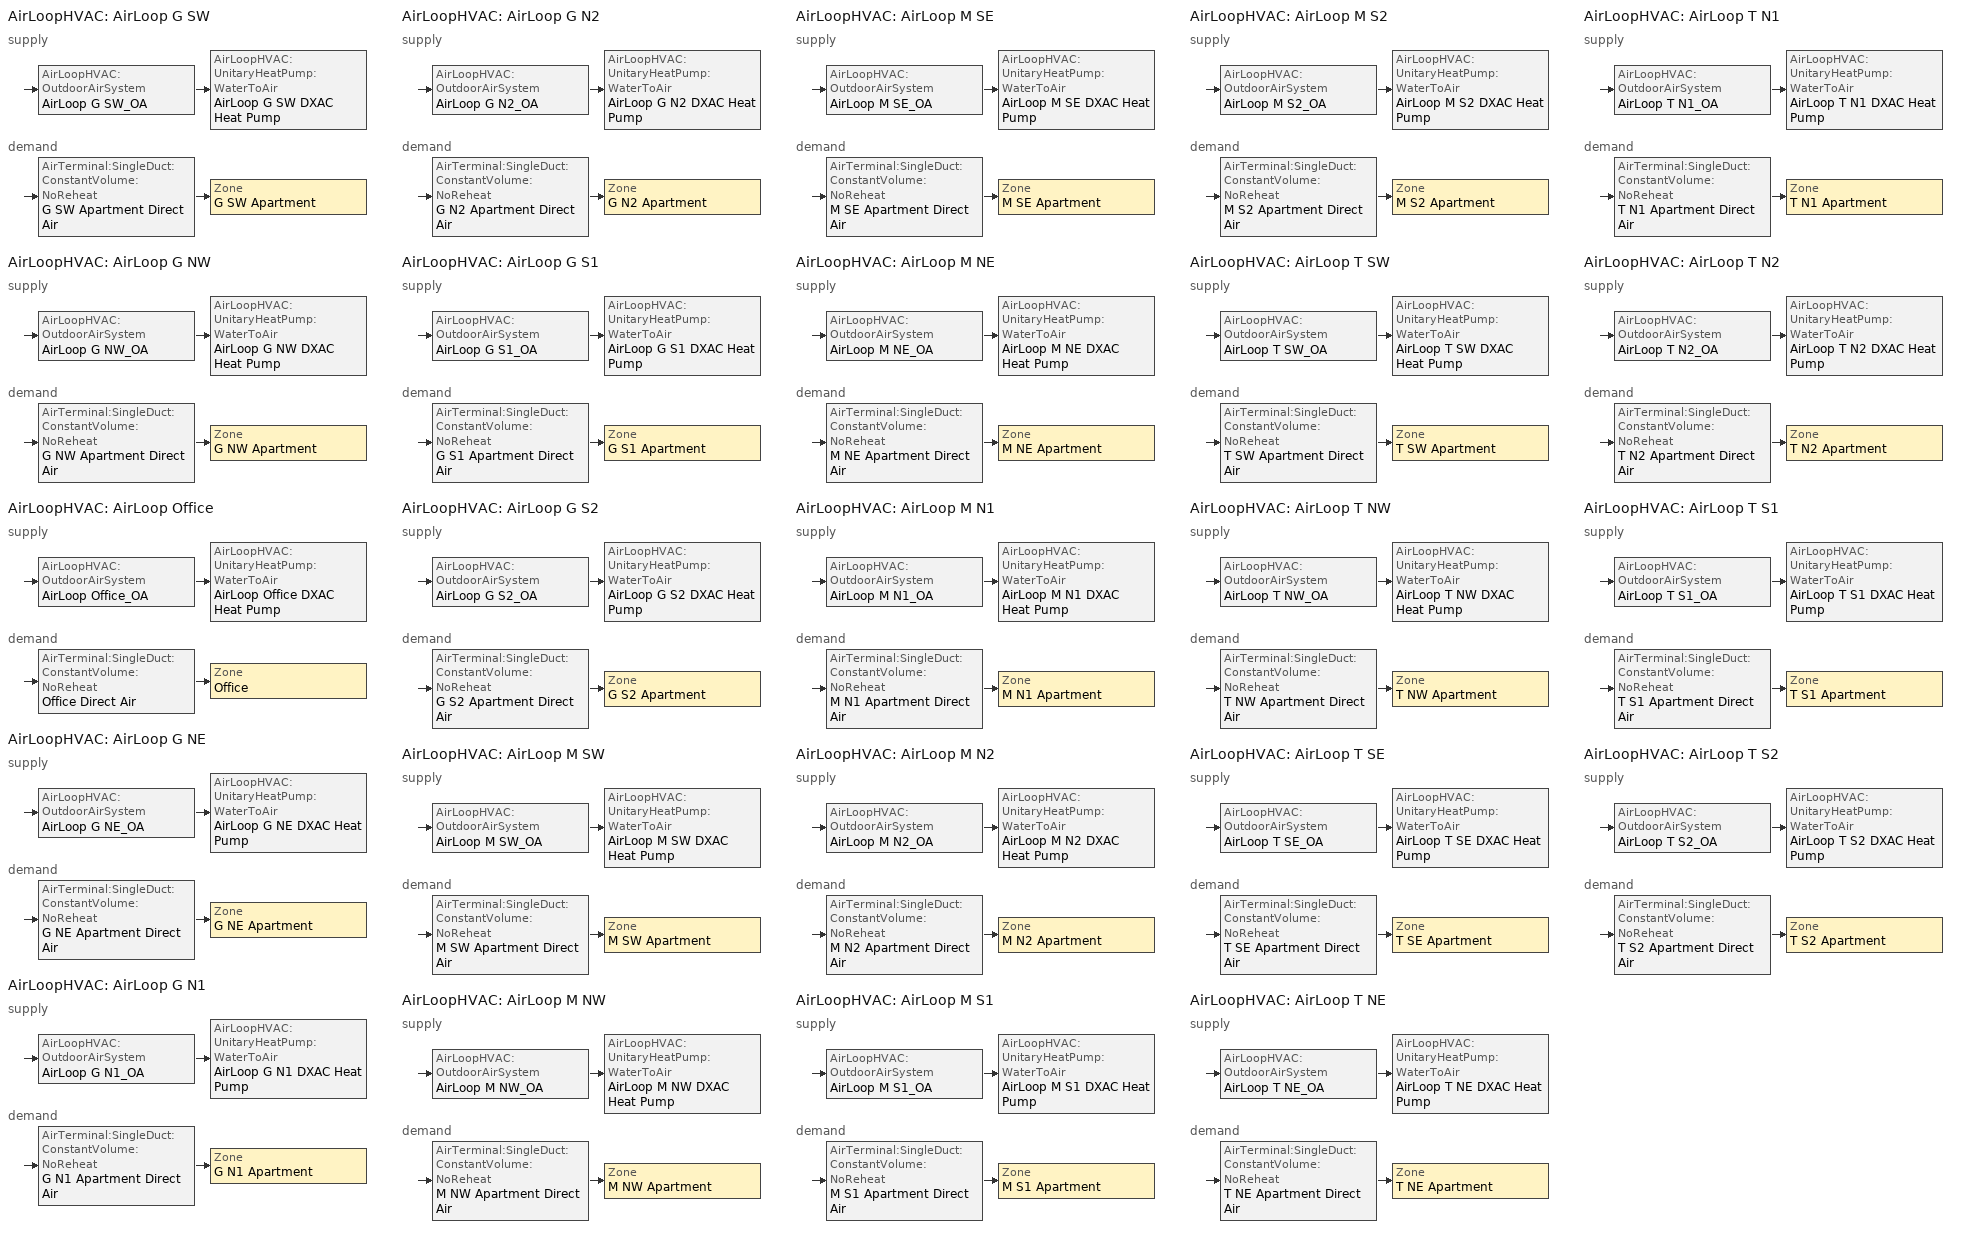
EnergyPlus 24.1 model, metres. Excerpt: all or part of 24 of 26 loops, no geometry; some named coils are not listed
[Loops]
AirLoopHVAC 'AirLoop G SW'
 supply: AirLoopHVAC:OutdoorAirSystem 'AirLoop G SW_OA' > AirLoopHVAC:UnitaryHeatPump:WaterToAir 'AirLoop G SW DXAC Heat Pump'
 demand: AirTerminal:SingleDuct:ConstantVolume:NoReheat 'G SW Apartment Direct Air' > Zone 'G SW Apartment'
AirLoopHVAC 'AirLoop G NW'
 supply: AirLoopHVAC:OutdoorAirSystem 'AirLoop G NW_OA' > AirLoopHVAC:UnitaryHeatPump:WaterToAir 'AirLoop G NW DXAC Heat Pump'
 demand: AirTerminal:SingleDuct:ConstantVolume:NoReheat 'G NW Apartment Direct Air' > Zone 'G NW Apartment'
AirLoopHVAC 'AirLoop Office'
 supply: AirLoopHVAC:OutdoorAirSystem 'AirLoop Office_OA' > AirLoopHVAC:UnitaryHeatPump:WaterToAir 'AirLoop Office DXAC Heat Pump'
 demand: AirTerminal:SingleDuct:ConstantVolume:NoReheat 'Office Direct Air' > Zone 'Office'
AirLoopHVAC 'AirLoop G NE'
 supply: AirLoopHVAC:OutdoorAirSystem 'AirLoop G NE_OA' > AirLoopHVAC:UnitaryHeatPump:WaterToAir 'AirLoop G NE DXAC Heat Pump'
 demand: AirTerminal:SingleDuct:ConstantVolume:NoReheat 'G NE Apartment Direct Air' > Zone 'G NE Apartment'
AirLoopHVAC 'AirLoop G N1'
 supply: AirLoopHVAC:OutdoorAirSystem 'AirLoop G N1_OA' > AirLoopHVAC:UnitaryHeatPump:WaterToAir 'AirLoop G N1 DXAC Heat Pump'
 demand: AirTerminal:SingleDuct:ConstantVolume:NoReheat 'G N1 Apartment Direct Air' > Zone 'G N1 Apartment'
AirLoopHVAC 'AirLoop G N2'
 supply: AirLoopHVAC:OutdoorAirSystem 'AirLoop G N2_OA' > AirLoopHVAC:UnitaryHeatPump:WaterToAir 'AirLoop G N2 DXAC Heat Pump'
 demand: AirTerminal:SingleDuct:ConstantVolume:NoReheat 'G N2 Apartment Direct Air' > Zone 'G N2 Apartment'
AirLoopHVAC 'AirLoop G S1'
 supply: AirLoopHVAC:OutdoorAirSystem 'AirLoop G S1_OA' > AirLoopHVAC:UnitaryHeatPump:WaterToAir 'AirLoop G S1 DXAC Heat Pump'
 demand: AirTerminal:SingleDuct:ConstantVolume:NoReheat 'G S1 Apartment Direct Air' > Zone 'G S1 Apartment'
AirLoopHVAC 'AirLoop G S2'
 supply: AirLoopHVAC:OutdoorAirSystem 'AirLoop G S2_OA' > AirLoopHVAC:UnitaryHeatPump:WaterToAir 'AirLoop G S2 DXAC Heat Pump'
 demand: AirTerminal:SingleDuct:ConstantVolume:NoReheat 'G S2 Apartment Direct Air' > Zone 'G S2 Apartment'
AirLoopHVAC 'AirLoop M SW'
 supply: AirLoopHVAC:OutdoorAirSystem 'AirLoop M SW_OA' > AirLoopHVAC:UnitaryHeatPump:WaterToAir 'AirLoop M SW DXAC Heat Pump'
 demand: AirTerminal:SingleDuct:ConstantVolume:NoReheat 'M SW Apartment Direct Air' > Zone 'M SW Apartment'
AirLoopHVAC 'AirLoop M NW'
 supply: AirLoopHVAC:OutdoorAirSystem 'AirLoop M NW_OA' > AirLoopHVAC:UnitaryHeatPump:WaterToAir 'AirLoop M NW DXAC Heat Pump'
 demand: AirTerminal:SingleDuct:ConstantVolume:NoReheat 'M NW Apartment Direct Air' > Zone 'M NW Apartment'
AirLoopHVAC 'AirLoop M SE'
 supply: AirLoopHVAC:OutdoorAirSystem 'AirLoop M SE_OA' > AirLoopHVAC:UnitaryHeatPump:WaterToAir 'AirLoop M SE DXAC Heat Pump'
 demand: AirTerminal:SingleDuct:ConstantVolume:NoReheat 'M SE Apartment Direct Air' > Zone 'M SE Apartment'
AirLoopHVAC 'AirLoop M NE'
 supply: AirLoopHVAC:OutdoorAirSystem 'AirLoop M NE_OA' > AirLoopHVAC:UnitaryHeatPump:WaterToAir 'AirLoop M NE DXAC Heat Pump'
 demand: AirTerminal:SingleDuct:ConstantVolume:NoReheat 'M NE Apartment Direct Air' > Zone 'M NE Apartment'
AirLoopHVAC 'AirLoop M N1'
 supply: AirLoopHVAC:OutdoorAirSystem 'AirLoop M N1_OA' > AirLoopHVAC:UnitaryHeatPump:WaterToAir 'AirLoop M N1 DXAC Heat Pump'
 demand: AirTerminal:SingleDuct:ConstantVolume:NoReheat 'M N1 Apartment Direct Air' > Zone 'M N1 Apartment'
AirLoopHVAC 'AirLoop M N2'
 supply: AirLoopHVAC:OutdoorAirSystem 'AirLoop M N2_OA' > AirLoopHVAC:UnitaryHeatPump:WaterToAir 'AirLoop M N2 DXAC Heat Pump'
 demand: AirTerminal:SingleDuct:ConstantVolume:NoReheat 'M N2 Apartment Direct Air' > Zone 'M N2 Apartment'
AirLoopHVAC 'AirLoop M S1'
 supply: AirLoopHVAC:OutdoorAirSystem 'AirLoop M S1_OA' > AirLoopHVAC:UnitaryHeatPump:WaterToAir 'AirLoop M S1 DXAC Heat Pump'
 demand: AirTerminal:SingleDuct:ConstantVolume:NoReheat 'M S1 Apartment Direct Air' > Zone 'M S1 Apartment'
AirLoopHVAC 'AirLoop M S2'
 supply: AirLoopHVAC:OutdoorAirSystem 'AirLoop M S2_OA' > AirLoopHVAC:UnitaryHeatPump:WaterToAir 'AirLoop M S2 DXAC Heat Pump'
 demand: AirTerminal:SingleDuct:ConstantVolume:NoReheat 'M S2 Apartment Direct Air' > Zone 'M S2 Apartment'
AirLoopHVAC 'AirLoop T SW'
 supply: AirLoopHVAC:OutdoorAirSystem 'AirLoop T SW_OA' > AirLoopHVAC:UnitaryHeatPump:WaterToAir 'AirLoop T SW DXAC Heat Pump'
 demand: AirTerminal:SingleDuct:ConstantVolume:NoReheat 'T SW Apartment Direct Air' > Zone 'T SW Apartment'
AirLoopHVAC 'AirLoop T NW'
 supply: AirLoopHVAC:OutdoorAirSystem 'AirLoop T NW_OA' > AirLoopHVAC:UnitaryHeatPump:WaterToAir 'AirLoop T NW DXAC Heat Pump'
 demand: AirTerminal:SingleDuct:ConstantVolume:NoReheat 'T NW Apartment Direct Air' > Zone 'T NW Apartment'
AirLoopHVAC 'AirLoop T SE'
 supply: AirLoopHVAC:OutdoorAirSystem 'AirLoop T SE_OA' > AirLoopHVAC:UnitaryHeatPump:WaterToAir 'AirLoop T SE DXAC Heat Pump'
 demand: AirTerminal:SingleDuct:ConstantVolume:NoReheat 'T SE Apartment Direct Air' > Zone 'T SE Apartment'
AirLoopHVAC 'AirLoop T NE'
 supply: AirLoopHVAC:OutdoorAirSystem 'AirLoop T NE_OA' > AirLoopHVAC:UnitaryHeatPump:WaterToAir 'AirLoop T NE DXAC Heat Pump'
 demand: AirTerminal:SingleDuct:ConstantVolume:NoReheat 'T NE Apartment Direct Air' > Zone 'T NE Apartment'
AirLoopHVAC 'AirLoop T N1'
 supply: AirLoopHVAC:OutdoorAirSystem 'AirLoop T N1_OA' > AirLoopHVAC:UnitaryHeatPump:WaterToAir 'AirLoop T N1 DXAC Heat Pump'
 demand: AirTerminal:SingleDuct:ConstantVolume:NoReheat 'T N1 Apartment Direct Air' > Zone 'T N1 Apartment'
AirLoopHVAC 'AirLoop T N2'
 supply: AirLoopHVAC:OutdoorAirSystem 'AirLoop T N2_OA' > AirLoopHVAC:UnitaryHeatPump:WaterToAir 'AirLoop T N2 DXAC Heat Pump'
 demand: AirTerminal:SingleDuct:ConstantVolume:NoReheat 'T N2 Apartment Direct Air' > Zone 'T N2 Apartment'
AirLoopHVAC 'AirLoop T S1'
 supply: AirLoopHVAC:OutdoorAirSystem 'AirLoop T S1_OA' > AirLoopHVAC:UnitaryHeatPump:WaterToAir 'AirLoop T S1 DXAC Heat Pump'
 demand: AirTerminal:SingleDuct:ConstantVolume:NoReheat 'T S1 Apartment Direct Air' > Zone 'T S1 Apartment'
AirLoopHVAC 'AirLoop T S2'
 supply: AirLoopHVAC:OutdoorAirSystem 'AirLoop T S2_OA' > AirLoopHVAC:UnitaryHeatPump:WaterToAir 'AirLoop T S2 DXAC Heat Pump'
 demand: AirTerminal:SingleDuct:ConstantVolume:NoReheat 'T S2 Apartment Direct Air' > Zone 'T S2 Apartment'
[EnergyManagementSystem:Sensor] Output:Variable or Output:Meter=Zone Ventilation Standard Density Volume Flow Rate
Name | Output:Variable or Output:Meter Index Key
S_Sliding_Door_Ventilation_Sensor | M S1 APARTMENT
N_Sliding_Door_Ventilation_Sensor | M N1 APARTMENT
[EnergyManagementSystem:Program]
SetBoilerPar: SET CapRated =  456615.81; SET EtRated =  0.9; SET CapRated = (CapRated *3.412)/1000; SET SkinLossRate = 0.02; SET BoilerType = 1; IF BoilerType  == 1; IF CapRated >10000; SET PLRx = 0.2; ELSEIF CapRated >5000; SET PLRx = 0.25; ELSEIF CapRated >1000; SET PLRx = 0.33; ELSE; SET BoilerType = 2; SET PLRx = 0.2; ENDIF; ELSE; SET PLRx = 0.2; ENDIF; IF BoilerType == 1; SET CurveX = 0.975 + 0.305 * PLRx - 0.527 * (PLRx^2) + 0.249 * (PLRx^3); ELSEIF BoilerType == 2; SET CurveX = 0.907 + 0.320 * PLRx - 0.420 * (PLRx^2) + 0.193 * (PLRx^3); ELSE; SET CurveX = 0.492 + 1.41 * PLRx - 1.529 * (PLRx^2) + 0.628 * (PLRx^3); ENDIF; SET LoadX = CapRated * PLRx; SET Etx = CurveX * EtRated; SET InputEx = LoadX/Etx; SET SkinEx = CapRated * SkinLossRate; SET Ecx = (LoadX + SkinEx)/InputEx
SetBoilerCurve: IF BoilerPLR >= PLRx; IF BoilerType == 1; SET BoilerCurve = 0.975 + 0.305*BoilerPLR - 0.527*(BoilerPLR^2) + 0.249*(BoilerPLR^3); ELSEIF BoilerType == 2; SET BoilerCurve = 0.907 + 0.320*BoilerPLR - 0.420*(BoilerPLR^2) + 0.193*(BoilerPLR^3); ELSE; SET BoilerCurve = 0.492 + 1.41*BoilerPLR - 1.529*(BoilerPLR^2) + 0.628*(BoilerPLR^3); ENDIF; ELSE; IF BoilerPLR == 0; SET BoilerCurve = NULL; ELSE; IF BoilerPLR <0.05; SET BoilerCurve = (0.05/(0.05 + SkinLossRate)) * (Ecx/EtRated); ELSE; SET BoilerCurve = (BoilerPLR/(BoilerPLR + SkinLossRate)) * (Ecx/EtRated); ENDIF; ENDIF; ENDIF
[EnergyManagementSystem:ProgramCallingManager]
Transformer_Load_Prog_Manager: AfterPredictorAfterHVACManagers; Transformer_Load_Prog
Door_Switch_Enabled_Thermostat_Reset: BeginTimestepBeforePredictor; Door_Switch_Enabled_Thermostat_Reset_Program_N_LivingUnit; Door_Switch_Enabled_Thermostat_Reset_Program_S_LivingUnit
init_timesteps_after_doorshut_south_Program Manager: BeginNewEnvironment; init_timesteps_after_doorshut
OA_BASED_OPTIMUM_START_EMS_Program Manager: BeginTimestepBeforePredictor; OA_BASED_OPTIMUM_START_EMS_Program
BoilerParManager: BeginNewEnvironment; SetBoilerPar
BoilerCurveManager: InsideHVACSystemIterationLoop; SetBoilerCurve
[EnergyManagementSystem:OutputVariable] Update Frequency=ZoneTimeStep
Name | EMS Variable | Type of Data in Variable | Units
Wired_LTG | Wired_LTG | Summed | J
timesteps_after_doorshut_south | timesteps_after_doorshut_south | Averaged
timesteps_after_doorshut_north | timesteps_after_doorshut_north | Averaged
[ElectricLoadCenter:Transformer]
Transformer 1: Availability Schedule=Always_On; Transformer Usage=PowerInFromGrid; Rated Capacity {VA}=75000; Phase=3; Conductor Material=Aluminum; Full Load Temperature Rise {C}=150; Fraction of Eddy Current Losses=0.1; Performance Input Method=NominalEfficiency; Nameplate Efficiency=0.986; Per Unit Load for Nameplate Efficiency=0.35; Reference Temperature for Nameplate Efficiency {C}=75; Consider Transformer Loss for Utility Cost=Yes; Meter 1=Wired_LTG_Electricity; Meter 2=Wired_INT_EQUIP
[ThermostatSetpoint:SingleHeating]
Name | Setpoint Temperature Schedule
AptHeatingSetPoint | HTGSETP_APT_SCH
OffHeatingSetPoint | HTGSETP_DESIGN_OFF_SCH
[ThermostatSetpoint:SingleCooling]
Name | Setpoint Temperature Schedule
AptCoolingSetPoint | CLGSETP_APT_SCH
OffCoolingSetPoint | CLGSETP_DESIGN_OFF_SCH
[ThermostatSetpoint:DualSetpoint]
Name | Heating Setpoint Temperature Schedule | Cooling Setpoint Temperature Schedule
S Apartment Dual SP Control | S HTGSETP_APT_SCH | S CLGSETP_APT_SCH
N Apartment Dual SP Control | N HTGSETP_APT_SCH | N CLGSETP_APT_SCH
Office Dual SP Control | HTGSETP_OFF_SCH_Yes_Optimum | CLGSETP_OFF_SCH_Yes_Optimum
[DesignSpecification:ZoneAirDistribution]
CM DSZAD Building: Zone Air Distribution Effectiveness in Cooling Mode=1; Zone Air Distribution Effectiveness in Heating Mode=1
[Sizing:Zone] Zone Cooling Design Supply Air Temperature Input Method=SupplyAirTemperature; Zone Cooling Design Supply Air Temperature {C}=14; Zone Heating Design Supply Air Temperature Input Method=SupplyAirTemperature; Zone Heating Design Supply Air Temperature {C}=40; Zone Cooling Design Supply Air Humidity Ratio {kgWater/kgDryAir}=0.008; Zone Heating Design Supply Air Humidity Ratio {kgWater/kgDryAir}=0.008; Cooling Design Air Flow Method=DesignDay; Cooling Design Air Flow Rate {m3/s}=0; Cooling Minimum Air Flow Fraction=0; Heating Design Air Flow Method=DesignDay; Heating Design Air Flow Rate {m3/s}=0; Zone Load Sizing Method=Sensible Load Only No Latent Load; Zone Latent Cooling Design Supply Air Humidity Ratio Input Method=HumidityRatioDifference; Zone Cooling Design Supply Air Humidity Ratio Difference {kgWater/kgDryAir}=0.005; Zone Latent Heating Design Supply Air Humidity Ratio Input Method=HumidityRatioDifference; Zone Humidification Design Supply Air Humidity Ratio Difference {kgWater/kgDryAir}=0.005
Name | Design Specification Outdoor Air Object
G SW Apartment | SZ DSOA G SW Apartment
G NW Apartment | SZ DSOA G NW Apartment
Office | SZ DSOA Office
G NE Apartment | SZ DSOA G NE Apartment
G N1 Apartment | SZ DSOA G N1 Apartment
G N2 Apartment | SZ DSOA G N2 Apartment
G S1 Apartment | SZ DSOA G S1 Apartment
G S2 Apartment | SZ DSOA G S2 Apartment
M SW Apartment | SZ DSOA M SW Apartment
M NW Apartment | SZ DSOA M NW Apartment
M SE Apartment | SZ DSOA M SE Apartment
M NE Apartment | SZ DSOA M NE Apartment
M N1 Apartment | SZ DSOA M N1 Apartment
M N2 Apartment | SZ DSOA M N2 Apartment
M S1 Apartment | SZ DSOA M S1 Apartment
M S2 Apartment | SZ DSOA M S2 Apartment
T SW Apartment | SZ DSOA T SW Apartment
T NW Apartment | SZ DSOA T NW Apartment
T SE Apartment | SZ DSOA T SE Apartment
T NE Apartment | SZ DSOA T NE Apartment
T N1 Apartment | SZ DSOA T N1 Apartment
T N2 Apartment | SZ DSOA T N2 Apartment
T S1 Apartment | SZ DSOA T S1 Apartment
T S2 Apartment | SZ DSOA T S2 Apartment
[DesignSpecification:OutdoorAir] Outdoor Air Method=Flow/Area
Name | Outdoor Air Flow per Zone Floor Area {m3/s-m2}
SZ DSOA G SW Apartment; SZ DSOA G NW Apartment; SZ DSOA G NE Apartment; SZ DSOA G N1 Apartment; SZ DSOA G N2 Apartment; SZ DSOA G S1 Apartment; SZ DSOA G S2 Apartment; SZ DSOA M SW Apartment; SZ DSOA M NW Apartment; SZ DSOA M SE Apartment; SZ DSOA M NE Apartment; SZ DSOA M N1 Apartment; SZ DSOA M N2 Apartment; SZ DSOA M S1 Apartment; SZ DSOA M S2 Apartment; SZ DSOA T SW Apartment; SZ DSOA T NW Apartment; SZ DSOA T SE Apartment; SZ DSOA T NE Apartment; SZ DSOA T N1 Apartment; SZ DSOA T N2 Apartment; SZ DSOA T S1 Apartment; SZ DSOA T S2 Apartment | 0.000294105
SZ DSOA Office | 0.0004318
[ZoneControl:Thermostat] Control Type Schedule=ZONE CONTROL TYPE SCHED
Name | Zone or ZoneList | Control 1 | Control 2 | Control 3
G SW Apartment Thermostat | G SW Apartment | AptCoolingSetPoint | AptHeatingSetPoint | S Apartment Dual SP Control
G NW Apartment Thermostat | G NW Apartment | AptCoolingSetPoint | AptHeatingSetPoint | N Apartment Dual SP Control
Office Thermostat | Office | OffCoolingSetPoint | OffHeatingSetPoint | Office Dual SP Control
G NE Apartment Thermostat | G NE Apartment | AptCoolingSetPoint | AptHeatingSetPoint | N Apartment Dual SP Control
G N1 Apartment Thermostat | G N1 Apartment | AptCoolingSetPoint | AptHeatingSetPoint | N Apartment Dual SP Control
G N2 Apartment Thermostat | G N2 Apartment | AptCoolingSetPoint | AptHeatingSetPoint | N Apartment Dual SP Control
G S1 Apartment Thermostat | G S1 Apartment | AptCoolingSetPoint | AptHeatingSetPoint | S Apartment Dual SP Control
G S2 Apartment Thermostat | G S2 Apartment | AptCoolingSetPoint | AptHeatingSetPoint | S Apartment Dual SP Control
M SW Apartment Thermostat | M SW Apartment | AptCoolingSetPoint | AptHeatingSetPoint | S Apartment Dual SP Control
M NW Apartment Thermostat | M NW Apartment | AptCoolingSetPoint | AptHeatingSetPoint | N Apartment Dual SP Control
M SE Apartment Thermostat | M SE Apartment | AptCoolingSetPoint | AptHeatingSetPoint | S Apartment Dual SP Control
M NE Apartment Thermostat | M NE Apartment | AptCoolingSetPoint | AptHeatingSetPoint | N Apartment Dual SP Control
M N1 Apartment Thermostat | M N1 Apartment | AptCoolingSetPoint | AptHeatingSetPoint | N Apartment Dual SP Control
M N2 Apartment Thermostat | M N2 Apartment | AptCoolingSetPoint | AptHeatingSetPoint | N Apartment Dual SP Control
M S1 Apartment Thermostat | M S1 Apartment | AptCoolingSetPoint | AptHeatingSetPoint | S Apartment Dual SP Control
M S2 Apartment Thermostat | M S2 Apartment | AptCoolingSetPoint | AptHeatingSetPoint | S Apartment Dual SP Control
T SW Apartment Thermostat | T SW Apartment | AptCoolingSetPoint | AptHeatingSetPoint | S Apartment Dual SP Control
T NW Apartment Thermostat | T NW Apartment | AptCoolingSetPoint | AptHeatingSetPoint | N Apartment Dual SP Control
T SE Apartment Thermostat | T SE Apartment | AptCoolingSetPoint | AptHeatingSetPoint | S Apartment Dual SP Control
T NE Apartment Thermostat | T NE Apartment | AptCoolingSetPoint | AptHeatingSetPoint | N Apartment Dual SP Control
T N1 Apartment Thermostat | T N1 Apartment | AptCoolingSetPoint | AptHeatingSetPoint | N Apartment Dual SP Control
T N2 Apartment Thermostat | T N2 Apartment | AptCoolingSetPoint | AptHeatingSetPoint | N Apartment Dual SP Control
T S1 Apartment Thermostat | T S1 Apartment | AptCoolingSetPoint | AptHeatingSetPoint | S Apartment Dual SP Control
T S2 Apartment Thermostat | T S2 Apartment | AptCoolingSetPoint | AptHeatingSetPoint | S Apartment Dual SP Control
[Sizing:System] Type of Load to Size On=Sensible; Design Outdoor Air Flow Rate {m3/s}=AUTOSIZE; Central Heating Maximum System Air Flow Ratio=1; Preheat Design Temperature {C}=7; Preheat Design Humidity Ratio {kgWater/kgDryAir}=0.008; Precool Design Temperature {C}=14; Precool Design Humidity Ratio {kgWater/kgDryAir}=0.008; Central Cooling Design Supply Air Temperature {C}=14; Central Heating Design Supply Air Temperature {C}=40; Type of Zone Sum to Use=NonCoincident; 100% Outdoor Air in Cooling=No; 100% Outdoor Air in Heating=No; Central Cooling Design Supply Air Humidity Ratio {kgWater/kgDryAir}=0.008; Central Heating Design Supply Air Humidity Ratio {kgWater/kgDryAir}=0.008; Cooling Supply Air Flow Rate Method=DesignDay; Cooling Supply Air Flow Rate {m3/s}=0; Heating Supply Air Flow Rate Method=DesignDay; Heating Supply Air Flow Rate {m3/s}=0; System Outdoor Air Method=ZoneSum; Zone Maximum Outdoor Air Fraction=1; Cooling Design Capacity Method=CoolingDesignCapacity; Cooling Design Capacity {W}=autosize; Heating Design Capacity Method=HeatingDesignCapacity; Heating Design Capacity {W}=autosize; Central Cooling Capacity Control Method=OnOff
AirLoop G SW; AirLoop G NW; AirLoop Office; AirLoop G NE; AirLoop G N1; AirLoop G N2; AirLoop G S1; AirLoop G S2; AirLoop M SW; AirLoop M NW; AirLoop M SE; AirLoop M NE; AirLoop M N1; AirLoop M N2; AirLoop M S1; AirLoop M S2; AirLoop T SW; AirLoop T NW; AirLoop T SE; AirLoop T NE; AirLoop T N1; AirLoop T N2; AirLoop T S1; AirLoop T S2
[AirTerminal:SingleDuct:ConstantVolume:NoReheat] Availability Schedule=All On; Maximum Air Flow Rate {m3/s}=AUTOSIZE
G SW Apartment Direct Air; G NW Apartment Direct Air; Office Direct Air; G NE Apartment Direct Air; G N1 Apartment Direct Air; G N2 Apartment Direct Air; G S1 Apartment Direct Air; G S2 Apartment Direct Air; M SW Apartment Direct Air; M NW Apartment Direct Air; M SE Apartment Direct Air; M NE Apartment Direct Air; M N1 Apartment Direct Air; M N2 Apartment Direct Air; M S1 Apartment Direct Air; M S2 Apartment Direct Air; T SW Apartment Direct Air; T NW Apartment Direct Air; T SE Apartment Direct Air; T NE Apartment Direct Air; T N1 Apartment Direct Air; T N2 Apartment Direct Air; T S1 Apartment Direct Air; T S2 Apartment Direct Air
[Zone equipment]
G SW Apartment: G SW Apartment ERV, G SW Apartment Direct Air
G NW Apartment: G NW Apartment ERV, G NW Apartment Direct Air
Office: Office Direct Air
G NE Apartment: G NE Apartment ERV, G NE Apartment Direct Air
G N1 Apartment: G N1 Apartment ERV, G N1 Apartment Direct Air
G N2 Apartment: G N2 Apartment ERV, G N2 Apartment Direct Air
G S1 Apartment: G S1 Apartment ERV, G S1 Apartment Direct Air
G S2 Apartment: G S2 Apartment ERV, G S2 Apartment Direct Air
M SW Apartment: M SW Apartment ERV, M SW Apartment Direct Air
M NW Apartment: M NW Apartment ERV, M NW Apartment Direct Air
M SE Apartment: M SE Apartment ERV, M SE Apartment Direct Air
M NE Apartment: M NE Apartment ERV, M NE Apartment Direct Air
M N1 Apartment: M N1 Apartment ERV, M N1 Apartment Direct Air
M N2 Apartment: M N2 Apartment ERV, M N2 Apartment Direct Air
M S1 Apartment: M S1 Apartment ERV, M S1 Apartment Direct Air
M S2 Apartment: M S2 Apartment ERV, M S2 Apartment Direct Air
T SW Apartment: T SW Apartment ERV, T SW Apartment Direct Air
T NW Apartment: T NW Apartment ERV, T NW Apartment Direct Air
T SE Apartment: T SE Apartment ERV, T SE Apartment Direct Air
T NE Apartment: T NE Apartment ERV, T NE Apartment Direct Air
T N1 Apartment: T N1 Apartment ERV, T N1 Apartment Direct Air
T N2 Apartment: T N2 Apartment ERV, T N2 Apartment Direct Air
T S1 Apartment: T S1 Apartment ERV, T S1 Apartment Direct Air
T S2 Apartment: T S2 Apartment ERV, T S2 Apartment Direct Air
[Fan:OnOff] Availability Schedule=All On; Maximum Flow Rate {m3/s}=autosize; Motor In Airstream Fraction=1
Name | Fan Total Efficiency | Pressure Rise {Pa} | Motor Efficiency
AirLoop G SW Supply Fan; AirLoop G NW Supply Fan; AirLoop Office Supply Fan; AirLoop G NE Supply Fan; AirLoop G N1 Supply Fan; AirLoop G N2 Supply Fan; AirLoop G S1 Supply Fan; AirLoop G S2 Supply Fan; AirLoop M SW Supply Fan; AirLoop M NW Supply Fan; AirLoop M SE Supply Fan; AirLoop M NE Supply Fan; AirLoop M N1 Supply Fan; AirLoop M N2 Supply Fan; AirLoop M S1 Supply Fan; AirLoop M S2 Supply Fan; AirLoop T SW Supply Fan; AirLoop T NW Supply Fan; AirLoop T SE Supply Fan; AirLoop T NE Supply Fan; AirLoop T N1 Supply Fan; AirLoop T N2 Supply Fan; AirLoop T S1 Supply Fan; AirLoop T S2 Supply Fan | 0.55575 | 622.5 | 0.855
G SW Apartment ERV Sup Fan; G SW Apartment ERV Exh Fan; G NW Apartment ERV Sup Fan; G NW Apartment ERV Exh Fan; G NE Apartment ERV Sup Fan; G NE Apartment ERV Exh Fan; G N1 Apartment ERV Sup Fan; G N1 Apartment ERV Exh Fan; G N2 Apartment ERV Sup Fan; G N2 Apartment ERV Exh Fan; G S1 Apartment ERV Sup Fan; G S1 Apartment ERV Exh Fan; G S2 Apartment ERV Sup Fan; G S2 Apartment ERV Exh Fan; M SW Apartment ERV Sup Fan; M SW Apartment ERV Exh Fan; M NW Apartment ERV Sup Fan; M NW Apartment ERV Exh Fan; M SE Apartment ERV Sup Fan; M SE Apartment ERV Exh Fan; M NE Apartment ERV Sup Fan; M NE Apartment ERV Exh Fan; M N1 Apartment ERV Sup Fan; M N1 Apartment ERV Exh Fan; M N2 Apartment ERV Sup Fan; M N2 Apartment ERV Exh Fan; M S1 Apartment ERV Sup Fan; M S1 Apartment ERV Exh Fan; M S2 Apartment ERV Sup Fan; M S2 Apartment ERV Exh Fan; T SW Apartment ERV Sup Fan; T SW Apartment ERV Exh Fan; T NW Apartment ERV Sup Fan; T NW Apartment ERV Exh Fan; T SE Apartment ERV Sup Fan; T SE Apartment ERV Exh Fan; T NE Apartment ERV Sup Fan; T NE Apartment ERV Exh Fan; T N1 Apartment ERV Sup Fan; T N1 Apartment ERV Exh Fan; T N2 Apartment ERV Sup Fan; T N2 Apartment ERV Exh Fan; T S1 Apartment ERV Sup Fan; T S1 Apartment ERV Exh Fan; T S2 Apartment ERV Sup Fan; T S2 Apartment ERV Exh Fan | 0.303158 | 257.2747 | 0.48
[Coil:Heating:Electric] Availability Schedule=All On; Efficiency=1; Nominal Capacity {W}=autosize
AirLoop G SW_SuppHeatCoil; AirLoop G NW_SuppHeatCoil; AirLoop Office_SuppHeatCoil; AirLoop G NE_SuppHeatCoil; AirLoop G N1_SuppHeatCoil; AirLoop G N2_SuppHeatCoil; AirLoop G S1_SuppHeatCoil; AirLoop G S2_SuppHeatCoil; AirLoop M SW_SuppHeatCoil; AirLoop M NW_SuppHeatCoil; AirLoop M SE_SuppHeatCoil; AirLoop M NE_SuppHeatCoil; AirLoop M N1_SuppHeatCoil; AirLoop M N2_SuppHeatCoil; AirLoop M S1_SuppHeatCoil; AirLoop M S2_SuppHeatCoil; AirLoop T SW_SuppHeatCoil; AirLoop T NW_SuppHeatCoil; AirLoop T SE_SuppHeatCoil; AirLoop T NE_SuppHeatCoil; AirLoop T N1_SuppHeatCoil; AirLoop T N2_SuppHeatCoil; AirLoop T S1_SuppHeatCoil; AirLoop T S2_SuppHeatCoil
[AirLoopHVAC:UnitaryHeatPump:WaterToAir] Availability Schedule=All On; Supply Air Flow Rate {m3/s}=autosize; Heating Convergence=0.001; Cooling Convergence=0.001; Maximum Supply Air Temperature from Supplemental Heater {C}=50; Fan Placement=BlowThrough
Name | Controlling Zone or Thermostat Location | Supply Air Fan | Heating Coil | Cooling Coil | Supplemental Heating Coil | Supply Air Fan Operating Mode Schedule
AirLoop G SW DXAC Heat Pump | G SW Apartment | AirLoop G SW Supply Fan | AirLoop G SW Heating Coil | AirLoop G SW Cooling Coil | AirLoop G SW_SuppHeatCoil | All Off
AirLoop G NW DXAC Heat Pump | G NW Apartment | AirLoop G NW Supply Fan | AirLoop G NW Heating Coil | AirLoop G NW Cooling Coil | AirLoop G NW_SuppHeatCoil | All Off
AirLoop Office DXAC Heat Pump | Office | AirLoop Office Supply Fan | AirLoop Office Heating Coil | AirLoop Office Cooling Coil | AirLoop Office_SuppHeatCoil | SupplyFan_w_SB_Sch
AirLoop G NE DXAC Heat Pump | G NE Apartment | AirLoop G NE Supply Fan | AirLoop G NE Heating Coil | AirLoop G NE Cooling Coil | AirLoop G NE_SuppHeatCoil | All Off
AirLoop G N1 DXAC Heat Pump | G N1 Apartment | AirLoop G N1 Supply Fan | AirLoop G N1 Heating Coil | AirLoop G N1 Cooling Coil | AirLoop G N1_SuppHeatCoil | All Off
AirLoop G N2 DXAC Heat Pump | G N2 Apartment | AirLoop G N2 Supply Fan | AirLoop G N2 Heating Coil | AirLoop G N2 Cooling Coil | AirLoop G N2_SuppHeatCoil | All Off
AirLoop G S1 DXAC Heat Pump | G S1 Apartment | AirLoop G S1 Supply Fan | AirLoop G S1 Heating Coil | AirLoop G S1 Cooling Coil | AirLoop G S1_SuppHeatCoil | All Off
AirLoop G S2 DXAC Heat Pump | G S2 Apartment | AirLoop G S2 Supply Fan | AirLoop G S2 Heating Coil | AirLoop G S2 Cooling Coil | AirLoop G S2_SuppHeatCoil | All Off
AirLoop M SW DXAC Heat Pump | M SW Apartment | AirLoop M SW Supply Fan | AirLoop M SW Heating Coil | AirLoop M SW Cooling Coil | AirLoop M SW_SuppHeatCoil | All Off
AirLoop M NW DXAC Heat Pump | M NW Apartment | AirLoop M NW Supply Fan | AirLoop M NW Heating Coil | AirLoop M NW Cooling Coil | AirLoop M NW_SuppHeatCoil | All Off
AirLoop M SE DXAC Heat Pump | M SE Apartment | AirLoop M SE Supply Fan | AirLoop M SE Heating Coil | AirLoop M SE Cooling Coil | AirLoop M SE_SuppHeatCoil | All Off
AirLoop M NE DXAC Heat Pump | M NE Apartment | AirLoop M NE Supply Fan | AirLoop M NE Heating Coil | AirLoop M NE Cooling Coil | AirLoop M NE_SuppHeatCoil | All Off
AirLoop M N1 DXAC Heat Pump | M N1 Apartment | AirLoop M N1 Supply Fan | AirLoop M N1 Heating Coil | AirLoop M N1 Cooling Coil | AirLoop M N1_SuppHeatCoil | All Off
AirLoop M N2 DXAC Heat Pump | M N2 Apartment | AirLoop M N2 Supply Fan | AirLoop M N2 Heating Coil | AirLoop M N2 Cooling Coil | AirLoop M N2_SuppHeatCoil | All Off
AirLoop M S1 DXAC Heat Pump | M S1 Apartment | AirLoop M S1 Supply Fan | AirLoop M S1 Heating Coil | AirLoop M S1 Cooling Coil | AirLoop M S1_SuppHeatCoil | All Off
AirLoop M S2 DXAC Heat Pump | M S2 Apartment | AirLoop M S2 Supply Fan | AirLoop M S2 Heating Coil | AirLoop M S2 Cooling Coil | AirLoop M S2_SuppHeatCoil | All Off
AirLoop T SW DXAC Heat Pump | T SW Apartment | AirLoop T SW Supply Fan | AirLoop T SW Heating Coil | AirLoop T SW Cooling Coil | AirLoop T SW_SuppHeatCoil | All Off
AirLoop T NW DXAC Heat Pump | T NW Apartment | AirLoop T NW Supply Fan | AirLoop T NW Heating Coil | AirLoop T NW Cooling Coil | AirLoop T NW_SuppHeatCoil | All Off
AirLoop T SE DXAC Heat Pump | T SE Apartment | AirLoop T SE Supply Fan | AirLoop T SE Heating Coil | AirLoop T SE Cooling Coil | AirLoop T SE_SuppHeatCoil | All Off
AirLoop T NE DXAC Heat Pump | T NE Apartment | AirLoop T NE Supply Fan | AirLoop T NE Heating Coil | AirLoop T NE Cooling Coil | AirLoop T NE_SuppHeatCoil | All Off
AirLoop T N1 DXAC Heat Pump | T N1 Apartment | AirLoop T N1 Supply Fan | AirLoop T N1 Heating Coil | AirLoop T N1 Cooling Coil | AirLoop T N1_SuppHeatCoil | All Off
AirLoop T N2 DXAC Heat Pump | T N2 Apartment | AirLoop T N2 Supply Fan | AirLoop T N2 Heating Coil | AirLoop T N2 Cooling Coil | AirLoop T N2_SuppHeatCoil | All Off
AirLoop T S1 DXAC Heat Pump | T S1 Apartment | AirLoop T S1 Supply Fan | AirLoop T S1 Heating Coil | AirLoop T S1 Cooling Coil | AirLoop T S1_SuppHeatCoil | All Off
AirLoop T S2 DXAC Heat Pump | T S2 Apartment | AirLoop T S2 Supply Fan | AirLoop T S2 Heating Coil | AirLoop T S2 Cooling Coil | AirLoop T S2_SuppHeatCoil | All Off
[Controller:OutdoorAir] Maximum Outdoor Air Flow Rate {m3/s}=AUTOSIZE; Economizer Control Type=NoEconomizer; Economizer Control Action Type=ModulateFlow; Lockout Type=LockoutWithHeating; Minimum Limit Type=FixedMinimum
Name | Minimum Outdoor Air Flow Rate {m3/s} | Minimum Outdoor Air Schedule | Heat Recovery Bypass Control Type | Mechanical Ventilation Controller
AirLoop G SW_OA_Controller; AirLoop G NW_OA_Controller; AirLoop G NE_OA_Controller; AirLoop G N1_OA_Controller; AirLoop G N2_OA_Controller; AirLoop G S1_OA_Controller; AirLoop G S2_OA_Controller; AirLoop M SW_OA_Controller; AirLoop M NW_OA_Controller; AirLoop M SE_OA_Controller; AirLoop M NE_OA_Controller; AirLoop M N1_OA_Controller; AirLoop M N2_OA_Controller; AirLoop M S1_OA_Controller; AirLoop M S2_OA_Controller; AirLoop T SW_OA_Controller; AirLoop T NW_OA_Controller; AirLoop T SE_OA_Controller; AirLoop T NE_OA_Controller; AirLoop T N1_OA_Controller; AirLoop T N2_OA_Controller; AirLoop T S1_OA_Controller; AirLoop T S2_OA_Controller | AUTOSIZE | All Off | BypassWhenWithinEconomizerLimits
AirLoop Office_OA_Controller | 0 |  |  | Office_DCV
[AirLoopHVAC] Design Supply Air Flow Rate {m3/s}=AUTOSIZE
AirLoop G SW; AirLoop G NW; AirLoop Office; AirLoop G NE; AirLoop G N1; AirLoop G N2; AirLoop G S1; AirLoop G S2; AirLoop M SW; AirLoop M NW; AirLoop M SE; AirLoop M NE; AirLoop M N1; AirLoop M N2; AirLoop M S1; AirLoop M S2; AirLoop T SW; AirLoop T NW; AirLoop T SE; AirLoop T NE; AirLoop T N1; AirLoop T N2; AirLoop T S1; AirLoop T S2
[AvailabilityManager:Scheduled] Schedule=All On
AirLoop G SW Availability Manager; AirLoop G NW Availability Manager; AirLoop Office Availability Manager; AirLoop G NE Availability Manager; AirLoop G N1 Availability Manager; AirLoop G N2 Availability Manager; AirLoop G S1 Availability Manager; AirLoop G S2 Availability Manager; AirLoop M SW Availability Manager; AirLoop M NW Availability Manager; AirLoop M SE Availability Manager; AirLoop M NE Availability Manager; AirLoop M N1 Availability Manager; AirLoop M N2 Availability Manager; AirLoop M S1 Availability Manager; AirLoop M S2 Availability Manager; AirLoop T SW Availability Manager; AirLoop T NW Availability Manager; AirLoop T SE Availability Manager; AirLoop T NE Availability Manager; AirLoop T N1 Availability Manager; AirLoop T N2 Availability Manager; AirLoop T S1 Availability Manager; AirLoop T S2 Availability Manager
[ZoneHVAC:EnergyRecoveryVentilator] Availability Schedule=All On; Supply Air Flow Rate {m3/s}=autosize; Exhaust Air Flow Rate {m3/s}=autosize; Ventilation Rate per Unit Floor Area {m3/s-m2}=0.000294105
Name | Heat Exchanger | Supply Air Fan | Exhaust Air Fan | Controller
G SW Apartment ERV | G SW Apartment OA Heat Exchanger | G SW Apartment ERV Sup Fan | G SW Apartment ERV Exh Fan | G SW Apartment ERV Ctrl
G NW Apartment ERV | G NW Apartment OA Heat Exchanger | G NW Apartment ERV Sup Fan | G NW Apartment ERV Exh Fan | G NW Apartment ERV Ctrl
G NE Apartment ERV | G NE Apartment OA Heat Exchanger | G NE Apartment ERV Sup Fan | G NE Apartment ERV Exh Fan | G NE Apartment ERV Ctrl
G N1 Apartment ERV | G N1 Apartment OA Heat Exchanger | G N1 Apartment ERV Sup Fan | G N1 Apartment ERV Exh Fan | G N1 Apartment ERV Ctrl
G N2 Apartment ERV | G N2 Apartment OA Heat Exchanger | G N2 Apartment ERV Sup Fan | G N2 Apartment ERV Exh Fan | G N2 Apartment ERV Ctrl
G S1 Apartment ERV | G S1 Apartment OA Heat Exchanger | G S1 Apartment ERV Sup Fan | G S1 Apartment ERV Exh Fan | G S1 Apartment ERV Ctrl
G S2 Apartment ERV | G S2 Apartment OA Heat Exchanger | G S2 Apartment ERV Sup Fan | G S2 Apartment ERV Exh Fan | G S2 Apartment ERV Ctrl
M SW Apartment ERV | M SW Apartment OA Heat Exchanger | M SW Apartment ERV Sup Fan | M SW Apartment ERV Exh Fan | M SW Apartment ERV Ctrl
M NW Apartment ERV | M NW Apartment OA Heat Exchanger | M NW Apartment ERV Sup Fan | M NW Apartment ERV Exh Fan | M NW Apartment ERV Ctrl
M SE Apartment ERV | M SE Apartment OA Heat Exchanger | M SE Apartment ERV Sup Fan | M SE Apartment ERV Exh Fan | M SE Apartment ERV Ctrl
M NE Apartment ERV | M NE Apartment OA Heat Exchanger | M NE Apartment ERV Sup Fan | M NE Apartment ERV Exh Fan | M NE Apartment ERV Ctrl
M N1 Apartment ERV | M N1 Apartment OA Heat Exchanger | M N1 Apartment ERV Sup Fan | M N1 Apartment ERV Exh Fan | M N1 Apartment ERV Ctrl
M N2 Apartment ERV | M N2 Apartment OA Heat Exchanger | M N2 Apartment ERV Sup Fan | M N2 Apartment ERV Exh Fan | M N2 Apartment ERV Ctrl
M S1 Apartment ERV | M S1 Apartment OA Heat Exchanger | M S1 Apartment ERV Sup Fan | M S1 Apartment ERV Exh Fan | M S1 Apartment ERV Ctrl
M S2 Apartment ERV | M S2 Apartment OA Heat Exchanger | M S2 Apartment ERV Sup Fan | M S2 Apartment ERV Exh Fan | M S2 Apartment ERV Ctrl
T SW Apartment ERV | T SW Apartment OA Heat Exchanger | T SW Apartment ERV Sup Fan | T SW Apartment ERV Exh Fan | T SW Apartment ERV Ctrl
T NW Apartment ERV | T NW Apartment OA Heat Exchanger | T NW Apartment ERV Sup Fan | T NW Apartment ERV Exh Fan | T NW Apartment ERV Ctrl
T SE Apartment ERV | T SE Apartment OA Heat Exchanger | T SE Apartment ERV Sup Fan | T SE Apartment ERV Exh Fan | T SE Apartment ERV Ctrl
T NE Apartment ERV | T NE Apartment OA Heat Exchanger | T NE Apartment ERV Sup Fan | T NE Apartment ERV Exh Fan | T NE Apartment ERV Ctrl
T N1 Apartment ERV | T N1 Apartment OA Heat Exchanger | T N1 Apartment ERV Sup Fan | T N1 Apartment ERV Exh Fan | T N1 Apartment ERV Ctrl
T N2 Apartment ERV | T N2 Apartment OA Heat Exchanger | T N2 Apartment ERV Sup Fan | T N2 Apartment ERV Exh Fan | T N2 Apartment ERV Ctrl
T S1 Apartment ERV | T S1 Apartment OA Heat Exchanger | T S1 Apartment ERV Sup Fan | T S1 Apartment ERV Exh Fan | T S1 Apartment ERV Ctrl
T S2 Apartment ERV | T S2 Apartment OA Heat Exchanger | T S2 Apartment ERV Sup Fan | T S2 Apartment ERV Exh Fan | T S2 Apartment ERV Ctrl
[ZoneHVAC:EnergyRecoveryVentilator:Controller] Exhaust Air Temperature Limit=NoExhaustAirTemperatureLimit; Exhaust Air Enthalpy Limit=NoExhaustAirEnthalpyLimit; High Humidity Control Flag=No; High Humidity Outdoor Air Flow Ratio=1; Control High Indoor Humidity Based on Outdoor Humidity Ratio=No
G SW Apartment ERV Ctrl; G NW Apartment ERV Ctrl; G NE Apartment ERV Ctrl; G N1 Apartment ERV Ctrl; G N2 Apartment ERV Ctrl; G S1 Apartment ERV Ctrl; G S2 Apartment ERV Ctrl; M SW Apartment ERV Ctrl; M NW Apartment ERV Ctrl; M SE Apartment ERV Ctrl; M NE Apartment ERV Ctrl; M N1 Apartment ERV Ctrl; M N2 Apartment ERV Ctrl; M S1 Apartment ERV Ctrl; M S2 Apartment ERV Ctrl; T SW Apartment ERV Ctrl; T NW Apartment ERV Ctrl; T SE Apartment ERV Ctrl; T NE Apartment ERV Ctrl; T N1 Apartment ERV Ctrl; T N2 Apartment ERV Ctrl; T S1 Apartment ERV Ctrl; T S2 Apartment ERV Ctrl
[HeatExchanger:AirToAir:SensibleAndLatent] Availability Schedule=AllOn_Except_DD; Nominal Supply Air Flow Rate {m3/s}=AUTOSIZE; Sensible Effectiveness at 100% Heating Air Flow=0.6; Latent Effectiveness at 100% Heating Air Flow=0; Sensible Effectiveness at 100% Cooling Air Flow=0.596; Latent Effectiveness at 100% Cooling Air Flow=0; Nominal Electric Power {W}=0; Supply Air Outlet Temperature Control=No; Heat Exchanger Type=Rotary; Frost Control Type=ExhaustOnly; Threshold Temperature {C}=-23.3; Initial Defrost Time Fraction=0.167; Rate of Defrost Time Fraction Increase {1/K}=1.44
Name | Sensible Effectiveness of Heating Air Flow Curve | Sensible Effectiveness of Cooling Air Flow Curve
G SW Apartment OA Heat Exchanger | G SW Apartment OA Heat Exchanger_1 | G SW Apartment OA Heat Exchanger_3
G NW Apartment OA Heat Exchanger | G NW Apartment OA Heat Exchanger_1 | G NW Apartment OA Heat Exchanger_3
G NE Apartment OA Heat Exchanger | G NE Apartment OA Heat Exchanger_1 | G NE Apartment OA Heat Exchanger_3
G N1 Apartment OA Heat Exchanger | G N1 Apartment OA Heat Exchanger_1 | G N1 Apartment OA Heat Exchanger_3
G N2 Apartment OA Heat Exchanger | G N2 Apartment OA Heat Exchanger_1 | G N2 Apartment OA Heat Exchanger_3
G S1 Apartment OA Heat Exchanger | G S1 Apartment OA Heat Exchanger_1 | G S1 Apartment OA Heat Exchanger_3
G S2 Apartment OA Heat Exchanger | G S2 Apartment OA Heat Exchanger_1 | G S2 Apartment OA Heat Exchanger_3
M SW Apartment OA Heat Exchanger | M SW Apartment OA Heat Exchanger_1 | M SW Apartment OA Heat Exchanger_3
M NW Apartment OA Heat Exchanger | M NW Apartment OA Heat Exchanger_1 | M NW Apartment OA Heat Exchanger_3
M SE Apartment OA Heat Exchanger | M SE Apartment OA Heat Exchanger_1 | M SE Apartment OA Heat Exchanger_3
M NE Apartment OA Heat Exchanger | M NE Apartment OA Heat Exchanger_1 | M NE Apartment OA Heat Exchanger_3
M N1 Apartment OA Heat Exchanger | M N1 Apartment OA Heat Exchanger_1 | M N1 Apartment OA Heat Exchanger_3
M N2 Apartment OA Heat Exchanger | M N2 Apartment OA Heat Exchanger_1 | M N2 Apartment OA Heat Exchanger_3
M S1 Apartment OA Heat Exchanger | M S1 Apartment OA Heat Exchanger_1 | M S1 Apartment OA Heat Exchanger_3
M S2 Apartment OA Heat Exchanger | M S2 Apartment OA Heat Exchanger_1 | M S2 Apartment OA Heat Exchanger_3
T SW Apartment OA Heat Exchanger | T SW Apartment OA Heat Exchanger_1 | T SW Apartment OA Heat Exchanger_3
T NW Apartment OA Heat Exchanger | T NW Apartment OA Heat Exchanger_1 | T NW Apartment OA Heat Exchanger_3
T SE Apartment OA Heat Exchanger | T SE Apartment OA Heat Exchanger_1 | T SE Apartment OA Heat Exchanger_3
T NE Apartment OA Heat Exchanger | T NE Apartment OA Heat Exchanger_1 | T NE Apartment OA Heat Exchanger_3
T N1 Apartment OA Heat Exchanger | T N1 Apartment OA Heat Exchanger_1 | T N1 Apartment OA Heat Exchanger_3
T N2 Apartment OA Heat Exchanger | T N2 Apartment OA Heat Exchanger_1 | T N2 Apartment OA Heat Exchanger_3
T S1 Apartment OA Heat Exchanger | T S1 Apartment OA Heat Exchanger_1 | T S1 Apartment OA Heat Exchanger_3
T S2 Apartment OA Heat Exchanger | T S2 Apartment OA Heat Exchanger_1 | T S2 Apartment OA Heat Exchanger_3
[Controller:MechanicalVentilation]
Office_DCV: Demand Controlled Ventilation=No; System Outdoor Air Method=ZoneSum; Zone or ZoneList 1=Office; Design Specification Outdoor Air Object Name 1=SZ DSOA Office; Design Specification Zone Air Distribution Object Name 1=CM DSZAD Building
[EnergyManagementSystem:Actuator]
Name | Actuated Component Unique | Actuated Component Type | Actuated Component Control Type
S_LivingUnit_CLGSETP_Actuator | S CLGSETP_APT_SCH | Schedule:Compact | Schedule Value
S_LivingUnit_HTGSETP_Actuator | S HTGSETP_APT_SCH | Schedule:Compact | Schedule Value
N_LivingUnit_CLGSETP_Actuator | N CLGSETP_APT_SCH | Schedule:Compact | Schedule Value
N_LivingUnit_HTGSETP_Actuator | N HTGSETP_APT_SCH | Schedule:Compact | Schedule Value
CLGSETP_OFF_SCH_Actuator | CLGSETP_OFF_SCH_Yes_Optimum | Schedule:Compact | Schedule Value
HTGSETP_OFF_SCH_Actuator | HTGSETP_OFF_SCH_Yes_Optimum | Schedule:Compact | Schedule Value
BoilerCurve | Central BOILER EFFICIENCY CURVE | Curve | Curve Result
[Schedule:Compact]
HTGSETP_APT_SCH; N HTGSETP_APT_SCH: THROUGH: 12/31, FOR:AllDays, UNTIL: 24:00, 21.7
CLGSETP_APT_SCH; N CLGSETP_APT_SCH: THROUGH: 12/31, For: SummerDesignDay, Until: 9:00, 24.4, Until: 18:00, 27.1778, Until: 24:00, 24.4, FOR:AllOtherDays, UNTIL: 24:00, 24.4
S HTGSETP_APT_SCH: THROUGH: 12/31, For: Weekday, Until: 9:00, 21.7, Until: 17:00, 16.1444, Until: 24:00, 21.7, For: Weekend AllOtherDays, UNTIL: 24:00, 21.7
S CLGSETP_APT_SCH: THROUGH: 12/31, For: Weekday SummerDesignDay, Until: 9:00, 24.4, Until: 17:00, 27.1778, Until: 24:00, 24.4, For: Weekend AllOtherDays, UNTIL: 24:00, 24.4
HTGSETP_DESIGN_OFF_SCH: THROUGH: 12/31, FOR:AllDays, UNTIL: 24:00, 21.1
CLGSETP_DESIGN_OFF_SCH: THROUGH: 12/31, FOR: WinterDesignDay SummerDesignDay, UNTIL: 7:00, 29.4, UNTIL: 8:00, 26.7, UNTIL:17:00, 23.9, UNTIL: 18:00, 26.7, UNTIL: 24:00, 29.4, FOR:AllOtherDays, UNTIL: 24:00, 23.9
HTGSETP_OFF_SCH_Yes_Optimum: THROUGH: 12/31, FOR: WinterDesignDay SummerDesignDay, UNTIL: 7:00, 15.6, UNTIL: 8:00, 18.3, UNTIL: 17:00, 21.1, UNTIL: 18:00, 18.3, UNTIL: 24:00, 15.6, FOR:Weekdays, UNTIL: 7:00, 15.6, UNTIL: 8:00, 17.8, UNTIL: 9:00, 20, UNTIL: 17:00, 21.1, UNTIL: 18:00, 18.3, UNTIL: 24:00, 15.6, FOR: AllOtherDays, UNTIL: 24:00, 15.6
CLGSETP_OFF_SCH_Yes_Optimum: THROUGH: 12/31, FOR: WinterDesignDay SummerDesignDay, UNTIL: 7:00, 29.4, UNTIL: 8:00, 26.7, UNTIL:17:00, 23.9, UNTIL: 18:00, 26.7, UNTIL: 24:00, 29.4, FOR:Weekdays, UNTIL: 7:00, 29.4, UNTIL: 8:00, 27.8, UNTIL: 9:00, 25.6, UNTIL: 17:00, 23.9, UNTIL: 18:00, 26.7, UNTIL: 24:00, 29.4, FOR: AllOtherDays, UNTIL: 24:00, 29.4
All Off: Through: 12/31, For: AllDays, Until: 24:00, 0
All On; ALWAYS_ON: Through: 12/31, For: AllDays, Until: 24:00, 1
AllOn_Except_DD: Through: 12/31, For: SummerDesignDay, Until: 24:00, 0, For: WinterDesignDay, Until: 24:00, 0, For: AllOtherDays, Until: 24:00, 1
ZONE CONTROL TYPE SCHED: Through: 12/31, For: SummerDesignDay, Until: 24:00, 2, For: WinterDesignDay, Until: 24:00, 1, For: Weekdays Weekends Holidays Customday1 Customday2 AllOtherDays, Until: 24:00, 4
SupplyFan_w_SB_Sch: Through: 12/31, For: Weekdays, Until: 01:00, 1, Until: 02:00, 1, Until: 03:00, 1, Until: 04:00, 1, Until: 05:00, 1, Until: 06:00, 1, Until: 07:00, 1, Until: 08:00, 1, Until: 09:00, 1, Until: 10:00, 1, Until: 11:00, 1, Until: 12:00, 1, Until: 13:00, 0, Until: 14:00, 1, Until: 15:00, 0, Until: 16:00, 1, Until: 17:00, 1, Until: 18:00, 1, Until: 19:00, 1, Until: 20:00, 1, Until: 21:00, 1, Until: 22:00, 1, Until: 23:00, 1, Until: 24:00, 1, For: AllOtherDays, Until: 01:00, 1, Until: 02:00, 1, Until: 03:00, 1, Until: 04:00, 1, Until: 05:00, 1, Until: 06:00, 1, Until: 07:00, 1, Until: 08:00, 1, Until: 09:00, 1, Until: 10:00, 1, Until: 11:00, 1, Until: 12:00, 1, Until: 13:00, 1, Until: 14:00, 1, Until: 15:00, 1, Until: 16:00, 1, Until: 17:00, 1, Until: 18:00, 1, Until: 19:00, 1, Until: 20:00, 1, Until: 21:00, 1, Until: 22:00, 1, Until: 23:00, 1, Until: 24:00, 1
[Curve:Quadratic]
Central Boiler Efficiency Curve: Coefficient1 Constant=1; Coefficient2 x=0; Coefficient3 x**2=0; Minimum Value of x=0; Maximum Value of x=1
[Table:Lookup]
G SW Apartment OA Heat Exchanger_1; G NW Apartment OA Heat Exchanger_1; G NE Apartment OA Heat Exchanger_1; G N1 Apartment OA Heat Exchanger_1; G N2 Apartment OA Heat Exchanger_1; G S1 Apartment OA Heat Exchanger_1; G S2 Apartment OA Heat Exchanger_1; M SW Apartment OA Heat Exchanger_1; M NW Apartment OA Heat Exchanger_1; M SE Apartment OA Heat Exchanger_1; M NE Apartment OA Heat Exchanger_1; M N1 Apartment OA Heat Exchanger_1; M N2 Apartment OA Heat Exchanger_1; M S1 Apartment OA Heat Exchanger_1; M S2 Apartment OA Heat Exchanger_1; T SW Apartment OA Heat Exchanger_1; T NW Apartment OA Heat Exchanger_1; T SE Apartment OA Heat Exchanger_1; T NE Apartment OA Heat Exchanger_1; T N1 Apartment OA Heat Exchanger_1; T N2 Apartment OA Heat Exchanger_1; T S1 Apartment OA Heat Exchanger_1; T S2 Apartment OA Heat Exchanger_1: effectiveness_IndependentVariableList, DivisorOnly, 0.6, 0, 10, Dimensionless, 0.623, 0.6
G SW Apartment OA Heat Exchanger_3; G NW Apartment OA Heat Exchanger_3; G NE Apartment OA Heat Exchanger_3; G N1 Apartment OA Heat Exchanger_3; G N2 Apartment OA Heat Exchanger_3; G S1 Apartment OA Heat Exchanger_3; G S2 Apartment OA Heat Exchanger_3; M SW Apartment OA Heat Exchanger_3; M NW Apartment OA Heat Exchanger_3; M SE Apartment OA Heat Exchanger_3; M NE Apartment OA Heat Exchanger_3; M N1 Apartment OA Heat Exchanger_3; M N2 Apartment OA Heat Exchanger_3; M S1 Apartment OA Heat Exchanger_3; M S2 Apartment OA Heat Exchanger_3; T SW Apartment OA Heat Exchanger_3; T NW Apartment OA Heat Exchanger_3; T SE Apartment OA Heat Exchanger_3; T NE Apartment OA Heat Exchanger_3; T N1 Apartment OA Heat Exchanger_3; T N2 Apartment OA Heat Exchanger_3; T S1 Apartment OA Heat Exchanger_3; T S2 Apartment OA Heat Exchanger_3: effectiveness_IndependentVariableList, DivisorOnly, 0.596, 0, 10, Dimensionless, 0.618, 0.596
[Table:IndependentVariableList]
effectiveness_IndependentVariableList: HxAirFlowRatio
[Table:IndependentVariable]
HxAirFlowRatio: Linear, Linear, 0, 10, Dimensionless, 0.75, 1
